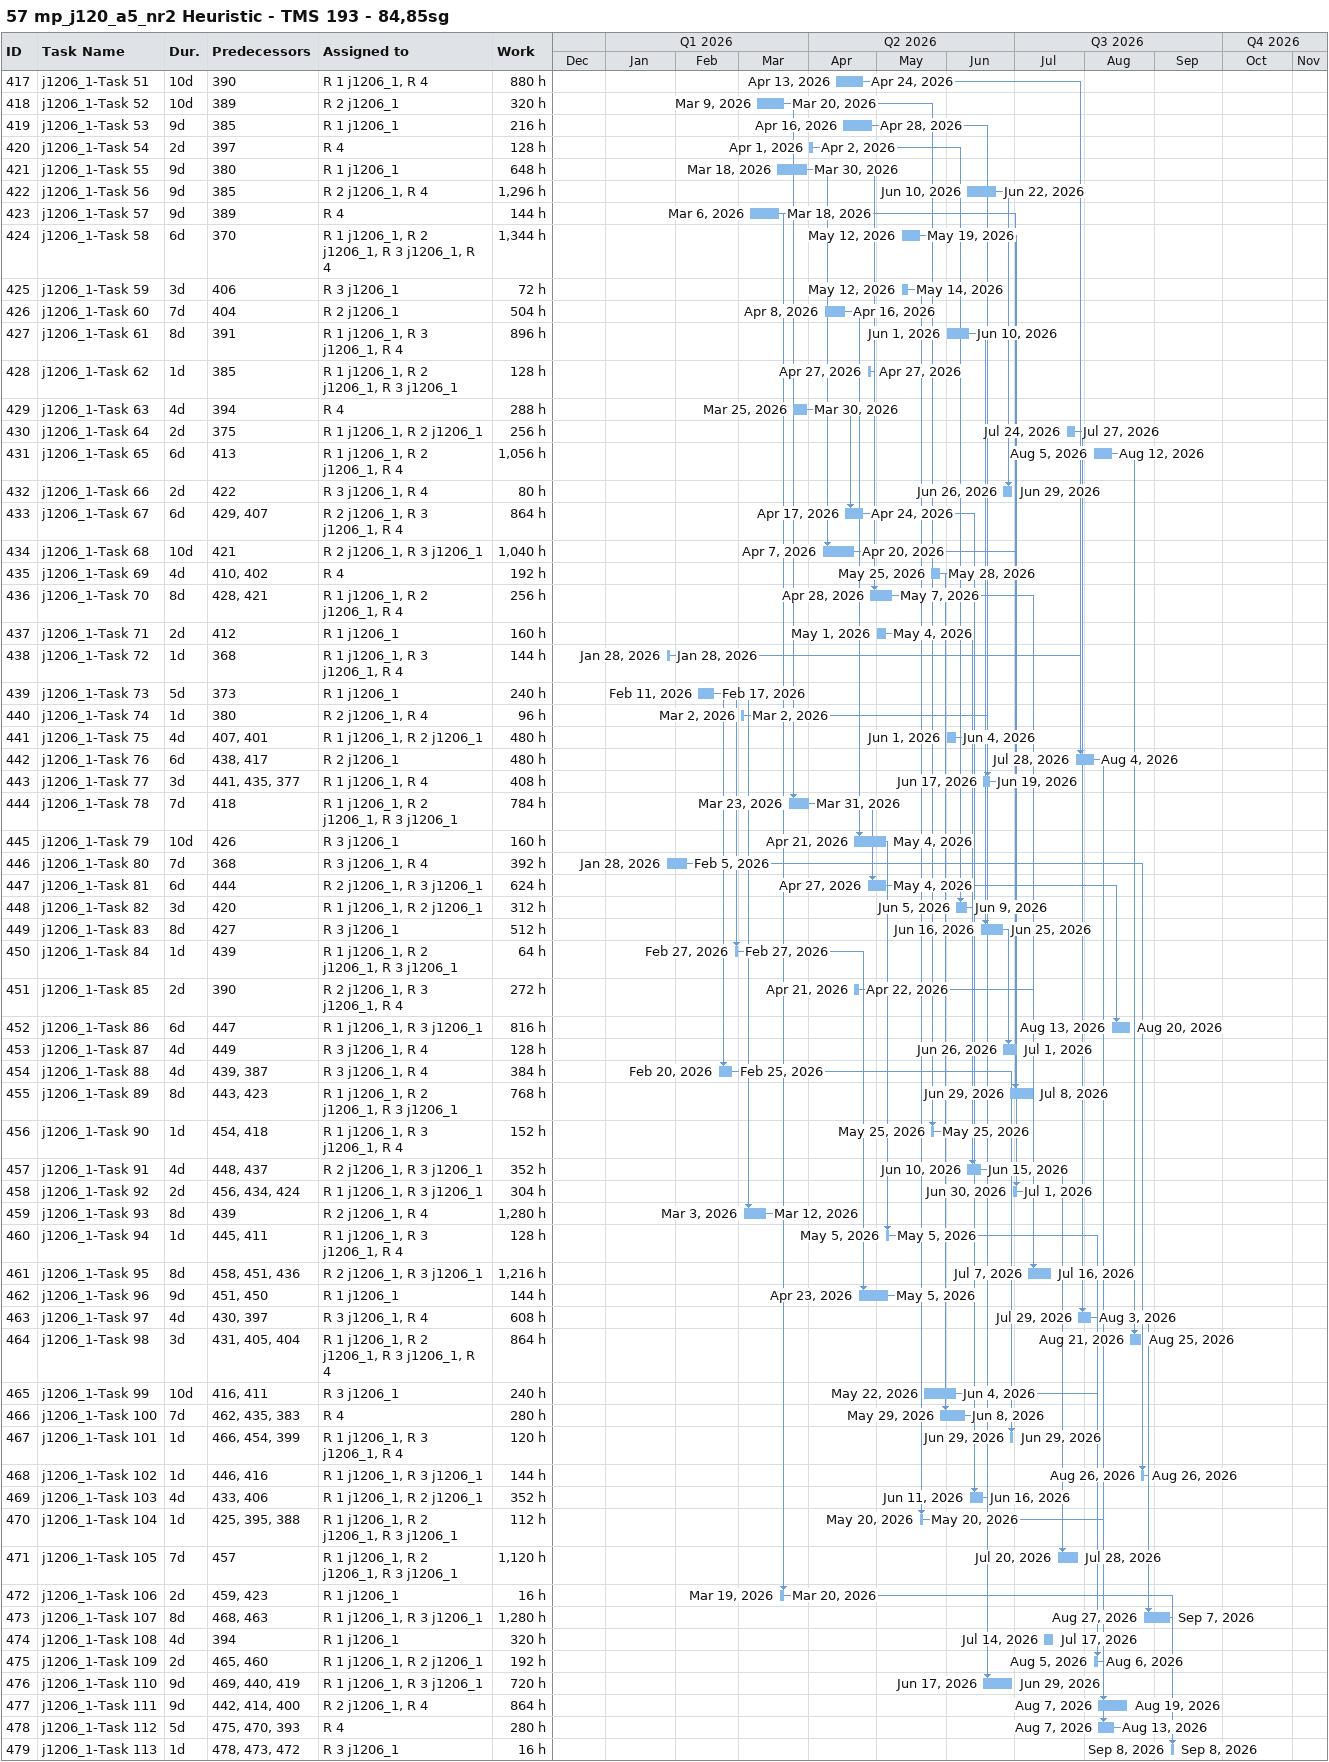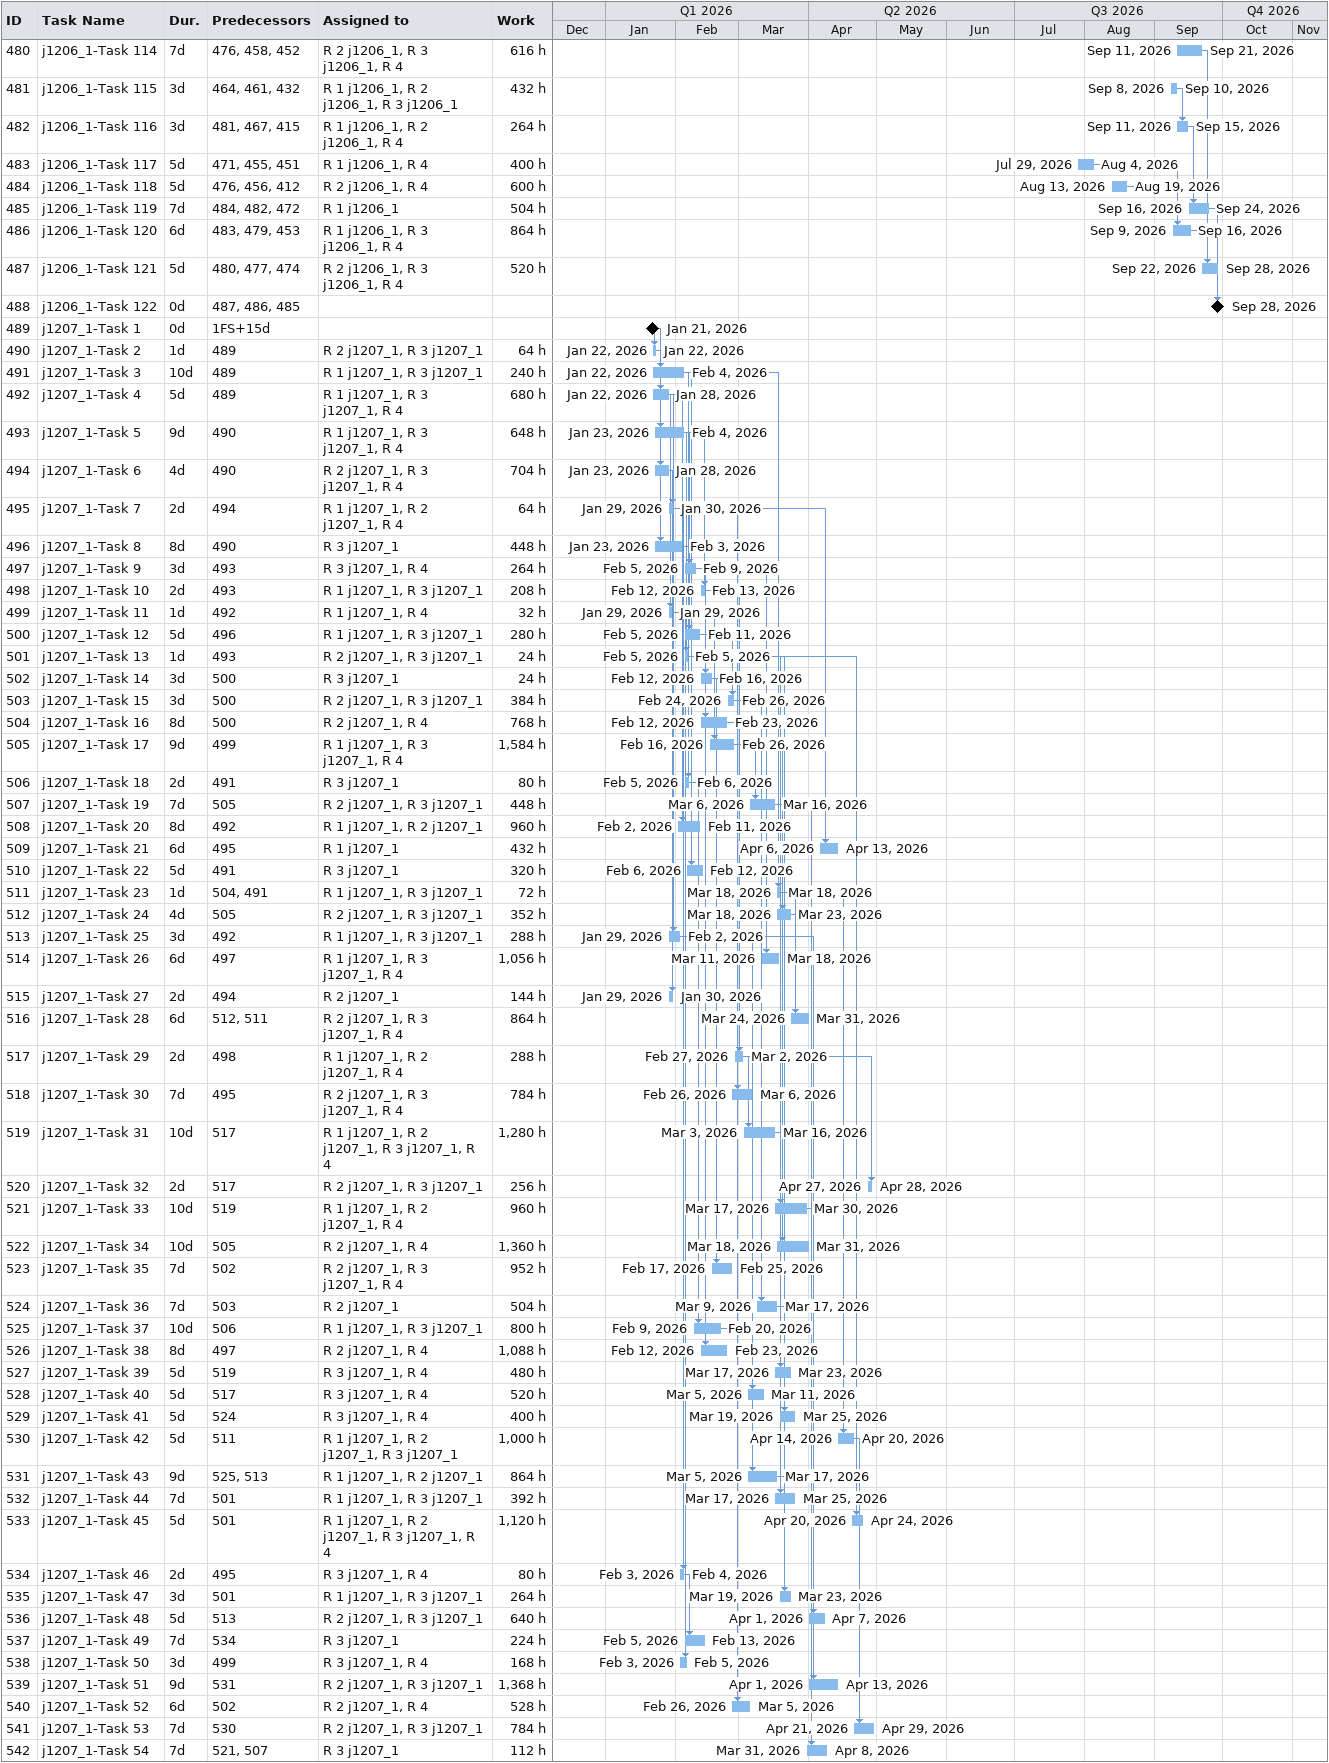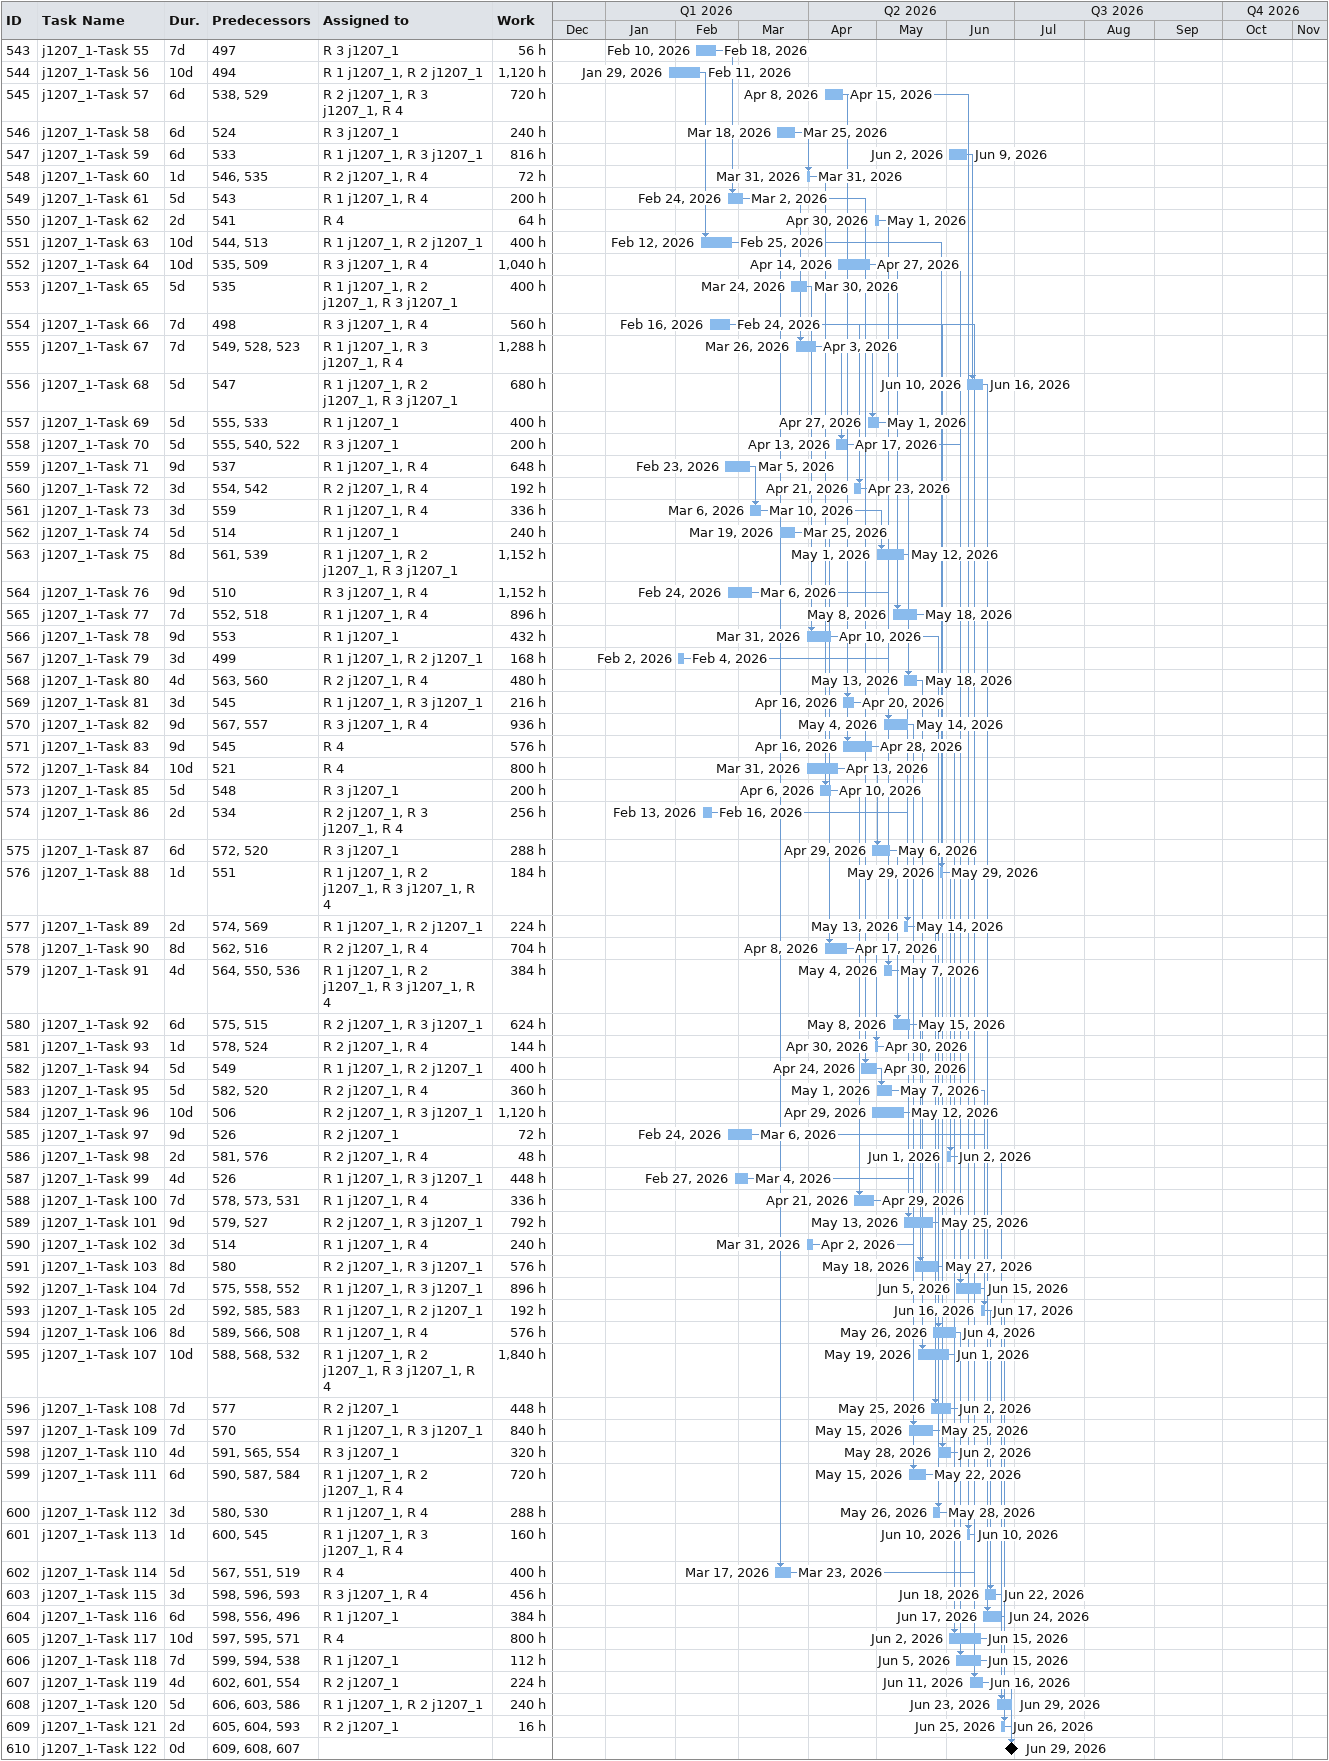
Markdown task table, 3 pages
57 mp_j120_a5_nr2 Heuristic - TMS 193 - 84,85sg

| ID | Task | Duration | Start | Finish | Predecessors | Resources | Work (h) |
|---|---|---|---|---|---|---|---|
| 417 | j1206_1-Task 51 | 10d | 2026-04-13 | 2026-04-24 | 390 | R 1 j1206_1, R 4 | 880 |
| 418 | j1206_1-Task 52 | 10d | 2026-03-09 | 2026-03-20 | 389 | R 2 j1206_1 | 320 |
| 419 | j1206_1-Task 53 | 9d | 2026-04-16 | 2026-04-28 | 385 | R 1 j1206_1 | 216 |
| 420 | j1206_1-Task 54 | 2d | 2026-04-01 | 2026-04-02 | 397 | R 4 | 128 |
| 421 | j1206_1-Task 55 | 9d | 2026-03-18 | 2026-03-30 | 380 | R 1 j1206_1 | 648 |
| 422 | j1206_1-Task 56 | 9d | 2026-06-10 | 2026-06-22 | 385 | R 2 j1206_1, R 4 | 1296 |
| 423 | j1206_1-Task 57 | 9d | 2026-03-06 | 2026-03-18 | 389 | R 4 | 144 |
| 424 | j1206_1-Task 58 | 6d | 2026-05-12 | 2026-05-19 | 370 | R 1 j1206_1, R 2 j1206_1, R 3 j1206_1, R 4 | 1344 |
| 425 | j1206_1-Task 59 | 3d | 2026-05-12 | 2026-05-14 | 406 | R 3 j1206_1 | 72 |
| 426 | j1206_1-Task 60 | 7d | 2026-04-08 | 2026-04-16 | 404 | R 2 j1206_1 | 504 |
| 427 | j1206_1-Task 61 | 8d | 2026-06-01 | 2026-06-10 | 391 | R 1 j1206_1, R 3 j1206_1, R 4 | 896 |
| 428 | j1206_1-Task 62 | 1d | 2026-04-27 | 2026-04-27 | 385 | R 1 j1206_1, R 2 j1206_1, R 3 j1206_1 | 128 |
| 429 | j1206_1-Task 63 | 4d | 2026-03-25 | 2026-03-30 | 394 | R 4 | 288 |
| 430 | j1206_1-Task 64 | 2d | 2026-07-24 | 2026-07-27 | 375 | R 1 j1206_1, R 2 j1206_1 | 256 |
| 431 | j1206_1-Task 65 | 6d | 2026-08-05 | 2026-08-12 | 413 | R 1 j1206_1, R 2 j1206_1, R 4 | 1056 |
| 432 | j1206_1-Task 66 | 2d | 2026-06-26 | 2026-06-29 | 422 | R 3 j1206_1, R 4 | 80 |
| 433 | j1206_1-Task 67 | 6d | 2026-04-17 | 2026-04-24 | 429, 407 | R 2 j1206_1, R 3 j1206_1, R 4 | 864 |
| 434 | j1206_1-Task 68 | 10d | 2026-04-07 | 2026-04-20 | 421 | R 2 j1206_1, R 3 j1206_1 | 1040 |
| 435 | j1206_1-Task 69 | 4d | 2026-05-25 | 2026-05-28 | 410, 402 | R 4 | 192 |
| 436 | j1206_1-Task 70 | 8d | 2026-04-28 | 2026-05-07 | 428, 421 | R 1 j1206_1, R 2 j1206_1, R 4 | 256 |
| 437 | j1206_1-Task 71 | 2d | 2026-05-01 | 2026-05-04 | 412 | R 1 j1206_1 | 160 |
| 438 | j1206_1-Task 72 | 1d | 2026-01-28 | 2026-01-28 | 368 | R 1 j1206_1, R 3 j1206_1, R 4 | 144 |
| 439 | j1206_1-Task 73 | 5d | 2026-02-11 | 2026-02-17 | 373 | R 1 j1206_1 | 240 |
| 440 | j1206_1-Task 74 | 1d | 2026-03-02 | 2026-03-02 | 380 | R 2 j1206_1, R 4 | 96 |
| 441 | j1206_1-Task 75 | 4d | 2026-06-01 | 2026-06-04 | 407, 401 | R 1 j1206_1, R 2 j1206_1 | 480 |
| 442 | j1206_1-Task 76 | 6d | 2026-07-28 | 2026-08-04 | 438, 417 | R 2 j1206_1 | 480 |
| 443 | j1206_1-Task 77 | 3d | 2026-06-17 | 2026-06-19 | 441, 435, 377 | R 1 j1206_1, R 4 | 408 |
| 444 | j1206_1-Task 78 | 7d | 2026-03-23 | 2026-03-31 | 418 | R 1 j1206_1, R 2 j1206_1, R 3 j1206_1 | 784 |
| 445 | j1206_1-Task 79 | 10d | 2026-04-21 | 2026-05-04 | 426 | R 3 j1206_1 | 160 |
| 446 | j1206_1-Task 80 | 7d | 2026-01-28 | 2026-02-05 | 368 | R 3 j1206_1, R 4 | 392 |
| 447 | j1206_1-Task 81 | 6d | 2026-04-27 | 2026-05-04 | 444 | R 2 j1206_1, R 3 j1206_1 | 624 |
| 448 | j1206_1-Task 82 | 3d | 2026-06-05 | 2026-06-09 | 420 | R 1 j1206_1, R 2 j1206_1 | 312 |
| 449 | j1206_1-Task 83 | 8d | 2026-06-16 | 2026-06-25 | 427 | R 3 j1206_1 | 512 |
| 450 | j1206_1-Task 84 | 1d | 2026-02-27 | 2026-02-27 | 439 | R 1 j1206_1, R 2 j1206_1, R 3 j1206_1 | 64 |
| 451 | j1206_1-Task 85 | 2d | 2026-04-21 | 2026-04-22 | 390 | R 2 j1206_1, R 3 j1206_1, R 4 | 272 |
| 452 | j1206_1-Task 86 | 6d | 2026-08-13 | 2026-08-20 | 447 | R 1 j1206_1, R 3 j1206_1 | 816 |
| 453 | j1206_1-Task 87 | 4d | 2026-06-26 | 2026-07-01 | 449 | R 3 j1206_1, R 4 | 128 |
| 454 | j1206_1-Task 88 | 4d | 2026-02-20 | 2026-02-25 | 439, 387 | R 3 j1206_1, R 4 | 384 |
| 455 | j1206_1-Task 89 | 8d | 2026-06-29 | 2026-07-08 | 443, 423 | R 1 j1206_1, R 2 j1206_1, R 3 j1206_1 | 768 |
| 456 | j1206_1-Task 90 | 1d | 2026-05-25 | 2026-05-25 | 454, 418 | R 1 j1206_1, R 3 j1206_1, R 4 | 152 |
| 457 | j1206_1-Task 91 | 4d | 2026-06-10 | 2026-06-15 | 448, 437 | R 2 j1206_1, R 3 j1206_1 | 352 |
| 458 | j1206_1-Task 92 | 2d | 2026-06-30 | 2026-07-01 | 456, 434, 424 | R 1 j1206_1, R 3 j1206_1 | 304 |
| 459 | j1206_1-Task 93 | 8d | 2026-03-03 | 2026-03-12 | 439 | R 2 j1206_1, R 4 | 1280 |
| 460 | j1206_1-Task 94 | 1d | 2026-05-05 | 2026-05-05 | 445, 411 | R 1 j1206_1, R 3 j1206_1, R 4 | 128 |
| 461 | j1206_1-Task 95 | 8d | 2026-07-07 | 2026-07-16 | 458, 451, 436 | R 2 j1206_1, R 3 j1206_1 | 1216 |
| 462 | j1206_1-Task 96 | 9d | 2026-04-23 | 2026-05-05 | 451, 450 | R 1 j1206_1 | 144 |
| 463 | j1206_1-Task 97 | 4d | 2026-07-29 | 2026-08-03 | 430, 397 | R 3 j1206_1, R 4 | 608 |
| 464 | j1206_1-Task 98 | 3d | 2026-08-21 | 2026-08-25 | 431, 405, 404 | R 1 j1206_1, R 2 j1206_1, R 3 j1206_1, R 4 | 864 |
| 465 | j1206_1-Task 99 | 10d | 2026-05-22 | 2026-06-04 | 416, 411 | R 3 j1206_1 | 240 |
| 466 | j1206_1-Task 100 | 7d | 2026-05-29 | 2026-06-08 | 462, 435, 383 | R 4 | 280 |
| 467 | j1206_1-Task 101 | 1d | 2026-06-29 | 2026-06-29 | 466, 454, 399 | R 1 j1206_1, R 3 j1206_1, R 4 | 120 |
| 468 | j1206_1-Task 102 | 1d | 2026-08-26 | 2026-08-26 | 446, 416 | R 1 j1206_1, R 3 j1206_1 | 144 |
| 469 | j1206_1-Task 103 | 4d | 2026-06-11 | 2026-06-16 | 433, 406 | R 1 j1206_1, R 2 j1206_1 | 352 |
| 470 | j1206_1-Task 104 | 1d | 2026-05-20 | 2026-05-20 | 425, 395, 388 | R 1 j1206_1, R 2 j1206_1, R 3 j1206_1 | 112 |
| 471 | j1206_1-Task 105 | 7d | 2026-07-20 | 2026-07-28 | 457 | R 1 j1206_1, R 2 j1206_1, R 3 j1206_1 | 1120 |
| 472 | j1206_1-Task 106 | 2d | 2026-03-19 | 2026-03-20 | 459, 423 | R 1 j1206_1 | 16 |
| 473 | j1206_1-Task 107 | 8d | 2026-08-27 | 2026-09-07 | 468, 463 | R 1 j1206_1, R 3 j1206_1 | 1280 |
| 474 | j1206_1-Task 108 | 4d | 2026-07-14 | 2026-07-17 | 394 | R 1 j1206_1 | 320 |
| 475 | j1206_1-Task 109 | 2d | 2026-08-05 | 2026-08-06 | 465, 460 | R 1 j1206_1, R 2 j1206_1 | 192 |
| 476 | j1206_1-Task 110 | 9d | 2026-06-17 | 2026-06-29 | 469, 440, 419 | R 1 j1206_1, R 3 j1206_1 | 720 |
| 477 | j1206_1-Task 111 | 9d | 2026-08-07 | 2026-08-19 | 442, 414, 400 | R 2 j1206_1, R 4 | 864 |
| 478 | j1206_1-Task 112 | 5d | 2026-08-07 | 2026-08-13 | 475, 470, 393 | R 4 | 280 |
| 479 | j1206_1-Task 113 | 1d | 2026-09-08 | 2026-09-08 | 478, 473, 472 | R 3 j1206_1 | 16 |
| 480 | j1206_1-Task 114 | 7d | 2026-09-11 | 2026-09-21 | 476, 458, 452 | R 2 j1206_1, R 3 j1206_1, R 4 | 616 |
| 481 | j1206_1-Task 115 | 3d | 2026-09-08 | 2026-09-10 | 464, 461, 432 | R 1 j1206_1, R 2 j1206_1, R 3 j1206_1 | 432 |
| 482 | j1206_1-Task 116 | 3d | 2026-09-11 | 2026-09-15 | 481, 467, 415 | R 1 j1206_1, R 2 j1206_1, R 4 | 264 |
| 483 | j1206_1-Task 117 | 5d | 2026-07-29 | 2026-08-04 | 471, 455, 451 | R 1 j1206_1, R 4 | 400 |
| 484 | j1206_1-Task 118 | 5d | 2026-08-13 | 2026-08-19 | 476, 456, 412 | R 2 j1206_1, R 4 | 600 |
| 485 | j1206_1-Task 119 | 7d | 2026-09-16 | 2026-09-24 | 484, 482, 472 | R 1 j1206_1 | 504 |
| 486 | j1206_1-Task 120 | 6d | 2026-09-09 | 2026-09-16 | 483, 479, 453 | R 1 j1206_1, R 3 j1206_1, R 4 | 864 |
| 487 | j1206_1-Task 121 | 5d | 2026-09-22 | 2026-09-28 | 480, 477, 474 | R 2 j1206_1, R 3 j1206_1, R 4 | 520 |
| 488 | j1206_1-Task 122 | 0d | 2026-09-28 | 2026-09-28 | 487, 486, 485 |  |  |
| 489 | j1207_1-Task 1 | 0d | 2026-01-21 | 2026-01-21 | 1FS+15d |  |  |
| 490 | j1207_1-Task 2 | 1d | 2026-01-22 | 2026-01-22 | 489 | R 2 j1207_1, R 3 j1207_1 | 64 |
| 491 | j1207_1-Task 3 | 10d | 2026-01-22 | 2026-02-04 | 489 | R 1 j1207_1, R 3 j1207_1 | 240 |
| 492 | j1207_1-Task 4 | 5d | 2026-01-22 | 2026-01-28 | 489 | R 1 j1207_1, R 3 j1207_1, R 4 | 680 |
| 493 | j1207_1-Task 5 | 9d | 2026-01-23 | 2026-02-04 | 490 | R 1 j1207_1, R 3 j1207_1, R 4 | 648 |
| 494 | j1207_1-Task 6 | 4d | 2026-01-23 | 2026-01-28 | 490 | R 2 j1207_1, R 3 j1207_1, R 4 | 704 |
| 495 | j1207_1-Task 7 | 2d | 2026-01-29 | 2026-01-30 | 494 | R 1 j1207_1, R 2 j1207_1, R 4 | 64 |
| 496 | j1207_1-Task 8 | 8d | 2026-01-23 | 2026-02-03 | 490 | R 3 j1207_1 | 448 |
| 497 | j1207_1-Task 9 | 3d | 2026-02-05 | 2026-02-09 | 493 | R 3 j1207_1, R 4 | 264 |
| 498 | j1207_1-Task 10 | 2d | 2026-02-12 | 2026-02-13 | 493 | R 1 j1207_1, R 3 j1207_1 | 208 |
| 499 | j1207_1-Task 11 | 1d | 2026-01-29 | 2026-01-29 | 492 | R 1 j1207_1, R 4 | 32 |
| 500 | j1207_1-Task 12 | 5d | 2026-02-05 | 2026-02-11 | 496 | R 1 j1207_1, R 3 j1207_1 | 280 |
| 501 | j1207_1-Task 13 | 1d | 2026-02-05 | 2026-02-05 | 493 | R 2 j1207_1, R 3 j1207_1 | 24 |
| 502 | j1207_1-Task 14 | 3d | 2026-02-12 | 2026-02-16 | 500 | R 3 j1207_1 | 24 |
| 503 | j1207_1-Task 15 | 3d | 2026-02-24 | 2026-02-26 | 500 | R 2 j1207_1, R 3 j1207_1 | 384 |
| 504 | j1207_1-Task 16 | 8d | 2026-02-12 | 2026-02-23 | 500 | R 2 j1207_1, R 4 | 768 |
| 505 | j1207_1-Task 17 | 9d | 2026-02-16 | 2026-02-26 | 499 | R 1 j1207_1, R 3 j1207_1, R 4 | 1584 |
| 506 | j1207_1-Task 18 | 2d | 2026-02-05 | 2026-02-06 | 491 | R 3 j1207_1 | 80 |
| 507 | j1207_1-Task 19 | 7d | 2026-03-06 | 2026-03-16 | 505 | R 2 j1207_1, R 3 j1207_1 | 448 |
| 508 | j1207_1-Task 20 | 8d | 2026-02-02 | 2026-02-11 | 492 | R 1 j1207_1, R 2 j1207_1 | 960 |
| 509 | j1207_1-Task 21 | 6d | 2026-04-06 | 2026-04-13 | 495 | R 1 j1207_1 | 432 |
| 510 | j1207_1-Task 22 | 5d | 2026-02-06 | 2026-02-12 | 491 | R 3 j1207_1 | 320 |
| 511 | j1207_1-Task 23 | 1d | 2026-03-18 | 2026-03-18 | 504, 491 | R 1 j1207_1, R 3 j1207_1 | 72 |
| 512 | j1207_1-Task 24 | 4d | 2026-03-18 | 2026-03-23 | 505 | R 2 j1207_1, R 3 j1207_1 | 352 |
| 513 | j1207_1-Task 25 | 3d | 2026-01-29 | 2026-02-02 | 492 | R 1 j1207_1, R 3 j1207_1 | 288 |
| 514 | j1207_1-Task 26 | 6d | 2026-03-11 | 2026-03-18 | 497 | R 1 j1207_1, R 3 j1207_1, R 4 | 1056 |
| 515 | j1207_1-Task 27 | 2d | 2026-01-29 | 2026-01-30 | 494 | R 2 j1207_1 | 144 |
| 516 | j1207_1-Task 28 | 6d | 2026-03-24 | 2026-03-31 | 512, 511 | R 2 j1207_1, R 3 j1207_1, R 4 | 864 |
| 517 | j1207_1-Task 29 | 2d | 2026-02-27 | 2026-03-02 | 498 | R 1 j1207_1, R 2 j1207_1, R 4 | 288 |
| 518 | j1207_1-Task 30 | 7d | 2026-02-26 | 2026-03-06 | 495 | R 2 j1207_1, R 3 j1207_1, R 4 | 784 |
| 519 | j1207_1-Task 31 | 10d | 2026-03-03 | 2026-03-16 | 517 | R 1 j1207_1, R 2 j1207_1, R 3 j1207_1, R 4 | 1280 |
| 520 | j1207_1-Task 32 | 2d | 2026-04-27 | 2026-04-28 | 517 | R 2 j1207_1, R 3 j1207_1 | 256 |
| 521 | j1207_1-Task 33 | 10d | 2026-03-17 | 2026-03-30 | 519 | R 1 j1207_1, R 2 j1207_1, R 4 | 960 |
| 522 | j1207_1-Task 34 | 10d | 2026-03-18 | 2026-03-31 | 505 | R 2 j1207_1, R 4 | 1360 |
| 523 | j1207_1-Task 35 | 7d | 2026-02-17 | 2026-02-25 | 502 | R 2 j1207_1, R 3 j1207_1, R 4 | 952 |
| 524 | j1207_1-Task 36 | 7d | 2026-03-09 | 2026-03-17 | 503 | R 2 j1207_1 | 504 |
| 525 | j1207_1-Task 37 | 10d | 2026-02-09 | 2026-02-20 | 506 | R 1 j1207_1, R 3 j1207_1 | 800 |
| 526 | j1207_1-Task 38 | 8d | 2026-02-12 | 2026-02-23 | 497 | R 2 j1207_1, R 4 | 1088 |
| 527 | j1207_1-Task 39 | 5d | 2026-03-17 | 2026-03-23 | 519 | R 3 j1207_1, R 4 | 480 |
| 528 | j1207_1-Task 40 | 5d | 2026-03-05 | 2026-03-11 | 517 | R 3 j1207_1, R 4 | 520 |
| 529 | j1207_1-Task 41 | 5d | 2026-03-19 | 2026-03-25 | 524 | R 3 j1207_1, R 4 | 400 |
| 530 | j1207_1-Task 42 | 5d | 2026-04-14 | 2026-04-20 | 511 | R 1 j1207_1, R 2 j1207_1, R 3 j1207_1 | 1000 |
| 531 | j1207_1-Task 43 | 9d | 2026-03-05 | 2026-03-17 | 525, 513 | R 1 j1207_1, R 2 j1207_1 | 864 |
| 532 | j1207_1-Task 44 | 7d | 2026-03-17 | 2026-03-25 | 501 | R 1 j1207_1, R 3 j1207_1 | 392 |
| 533 | j1207_1-Task 45 | 5d | 2026-04-20 | 2026-04-24 | 501 | R 1 j1207_1, R 2 j1207_1, R 3 j1207_1, R 4 | 1120 |
| 534 | j1207_1-Task 46 | 2d | 2026-02-03 | 2026-02-04 | 495 | R 3 j1207_1, R 4 | 80 |
| 535 | j1207_1-Task 47 | 3d | 2026-03-19 | 2026-03-23 | 501 | R 1 j1207_1, R 3 j1207_1 | 264 |
| 536 | j1207_1-Task 48 | 5d | 2026-04-01 | 2026-04-07 | 513 | R 2 j1207_1, R 3 j1207_1 | 640 |
| 537 | j1207_1-Task 49 | 7d | 2026-02-05 | 2026-02-13 | 534 | R 3 j1207_1 | 224 |
| 538 | j1207_1-Task 50 | 3d | 2026-02-03 | 2026-02-05 | 499 | R 3 j1207_1, R 4 | 168 |
| 539 | j1207_1-Task 51 | 9d | 2026-04-01 | 2026-04-13 | 531 | R 2 j1207_1, R 3 j1207_1 | 1368 |
| 540 | j1207_1-Task 52 | 6d | 2026-02-26 | 2026-03-05 | 502 | R 2 j1207_1, R 4 | 528 |
| 541 | j1207_1-Task 53 | 7d | 2026-04-21 | 2026-04-29 | 530 | R 2 j1207_1, R 3 j1207_1 | 784 |
| 542 | j1207_1-Task 54 | 7d | 2026-03-31 | 2026-04-08 | 521, 507 | R 3 j1207_1 | 112 |
| 543 | j1207_1-Task 55 | 7d | 2026-02-10 | 2026-02-18 | 497 | R 3 j1207_1 | 56 |
| 544 | j1207_1-Task 56 | 10d | 2026-01-29 | 2026-02-11 | 494 | R 1 j1207_1, R 2 j1207_1 | 1120 |
| 545 | j1207_1-Task 57 | 6d | 2026-04-08 | 2026-04-15 | 538, 529 | R 2 j1207_1, R 3 j1207_1, R 4 | 720 |
| 546 | j1207_1-Task 58 | 6d | 2026-03-18 | 2026-03-25 | 524 | R 3 j1207_1 | 240 |
| 547 | j1207_1-Task 59 | 6d | 2026-06-02 | 2026-06-09 | 533 | R 1 j1207_1, R 3 j1207_1 | 816 |
| 548 | j1207_1-Task 60 | 1d | 2026-03-31 | 2026-03-31 | 546, 535 | R 2 j1207_1, R 4 | 72 |
| 549 | j1207_1-Task 61 | 5d | 2026-02-24 | 2026-03-02 | 543 | R 1 j1207_1, R 4 | 200 |
| 550 | j1207_1-Task 62 | 2d | 2026-04-30 | 2026-05-01 | 541 | R 4 | 64 |
| 551 | j1207_1-Task 63 | 10d | 2026-02-12 | 2026-02-25 | 544, 513 | R 1 j1207_1, R 2 j1207_1 | 400 |
| 552 | j1207_1-Task 64 | 10d | 2026-04-14 | 2026-04-27 | 535, 509 | R 3 j1207_1, R 4 | 1040 |
| 553 | j1207_1-Task 65 | 5d | 2026-03-24 | 2026-03-30 | 535 | R 1 j1207_1, R 2 j1207_1, R 3 j1207_1 | 400 |
| 554 | j1207_1-Task 66 | 7d | 2026-02-16 | 2026-02-24 | 498 | R 3 j1207_1, R 4 | 560 |
| 555 | j1207_1-Task 67 | 7d | 2026-03-26 | 2026-04-03 | 549, 528, 523 | R 1 j1207_1, R 3 j1207_1, R 4 | 1288 |
| 556 | j1207_1-Task 68 | 5d | 2026-06-10 | 2026-06-16 | 547 | R 1 j1207_1, R 2 j1207_1, R 3 j1207_1 | 680 |
| 557 | j1207_1-Task 69 | 5d | 2026-04-27 | 2026-05-01 | 555, 533 | R 1 j1207_1 | 400 |
| 558 | j1207_1-Task 70 | 5d | 2026-04-13 | 2026-04-17 | 555, 540, 522 | R 3 j1207_1 | 200 |
| 559 | j1207_1-Task 71 | 9d | 2026-02-23 | 2026-03-05 | 537 | R 1 j1207_1, R 4 | 648 |
| 560 | j1207_1-Task 72 | 3d | 2026-04-21 | 2026-04-23 | 554, 542 | R 2 j1207_1, R 4 | 192 |
| 561 | j1207_1-Task 73 | 3d | 2026-03-06 | 2026-03-10 | 559 | R 1 j1207_1, R 4 | 336 |
| 562 | j1207_1-Task 74 | 5d | 2026-03-19 | 2026-03-25 | 514 | R 1 j1207_1 | 240 |
| 563 | j1207_1-Task 75 | 8d | 2026-05-01 | 2026-05-12 | 561, 539 | R 1 j1207_1, R 2 j1207_1, R 3 j1207_1 | 1152 |
| 564 | j1207_1-Task 76 | 9d | 2026-02-24 | 2026-03-06 | 510 | R 3 j1207_1, R 4 | 1152 |
| 565 | j1207_1-Task 77 | 7d | 2026-05-08 | 2026-05-18 | 552, 518 | R 1 j1207_1, R 4 | 896 |
| 566 | j1207_1-Task 78 | 9d | 2026-03-31 | 2026-04-10 | 553 | R 1 j1207_1 | 432 |
| 567 | j1207_1-Task 79 | 3d | 2026-02-02 | 2026-02-04 | 499 | R 1 j1207_1, R 2 j1207_1 | 168 |
| 568 | j1207_1-Task 80 | 4d | 2026-05-13 | 2026-05-18 | 563, 560 | R 2 j1207_1, R 4 | 480 |
| 569 | j1207_1-Task 81 | 3d | 2026-04-16 | 2026-04-20 | 545 | R 1 j1207_1, R 3 j1207_1 | 216 |
| 570 | j1207_1-Task 82 | 9d | 2026-05-04 | 2026-05-14 | 567, 557 | R 3 j1207_1, R 4 | 936 |
| 571 | j1207_1-Task 83 | 9d | 2026-04-16 | 2026-04-28 | 545 | R 4 | 576 |
| 572 | j1207_1-Task 84 | 10d | 2026-03-31 | 2026-04-13 | 521 | R 4 | 800 |
| 573 | j1207_1-Task 85 | 5d | 2026-04-06 | 2026-04-10 | 548 | R 3 j1207_1 | 200 |
| 574 | j1207_1-Task 86 | 2d | 2026-02-13 | 2026-02-16 | 534 | R 2 j1207_1, R 3 j1207_1, R 4 | 256 |
| 575 | j1207_1-Task 87 | 6d | 2026-04-29 | 2026-05-06 | 572, 520 | R 3 j1207_1 | 288 |
| 576 | j1207_1-Task 88 | 1d | 2026-05-29 | 2026-05-29 | 551 | R 1 j1207_1, R 2 j1207_1, R 3 j1207_1, R 4 | 184 |
| 577 | j1207_1-Task 89 | 2d | 2026-05-13 | 2026-05-14 | 574, 569 | R 1 j1207_1, R 2 j1207_1 | 224 |
| 578 | j1207_1-Task 90 | 8d | 2026-04-08 | 2026-04-17 | 562, 516 | R 2 j1207_1, R 4 | 704 |
| 579 | j1207_1-Task 91 | 4d | 2026-05-04 | 2026-05-07 | 564, 550, 536 | R 1 j1207_1, R 2 j1207_1, R 3 j1207_1, R 4 | 384 |
| 580 | j1207_1-Task 92 | 6d | 2026-05-08 | 2026-05-15 | 575, 515 | R 2 j1207_1, R 3 j1207_1 | 624 |
| 581 | j1207_1-Task 93 | 1d | 2026-04-30 | 2026-04-30 | 578, 524 | R 2 j1207_1, R 4 | 144 |
| 582 | j1207_1-Task 94 | 5d | 2026-04-24 | 2026-04-30 | 549 | R 1 j1207_1, R 2 j1207_1 | 400 |
| 583 | j1207_1-Task 95 | 5d | 2026-05-01 | 2026-05-07 | 582, 520 | R 2 j1207_1, R 4 | 360 |
| 584 | j1207_1-Task 96 | 10d | 2026-04-29 | 2026-05-12 | 506 | R 2 j1207_1, R 3 j1207_1 | 1120 |
| 585 | j1207_1-Task 97 | 9d | 2026-02-24 | 2026-03-06 | 526 | R 2 j1207_1 | 72 |
| 586 | j1207_1-Task 98 | 2d | 2026-06-01 | 2026-06-02 | 581, 576 | R 2 j1207_1, R 4 | 48 |
| 587 | j1207_1-Task 99 | 4d | 2026-02-27 | 2026-03-04 | 526 | R 1 j1207_1, R 3 j1207_1 | 448 |
| 588 | j1207_1-Task 100 | 7d | 2026-04-21 | 2026-04-29 | 578, 573, 531 | R 1 j1207_1, R 4 | 336 |
| 589 | j1207_1-Task 101 | 9d | 2026-05-13 | 2026-05-25 | 579, 527 | R 2 j1207_1, R 3 j1207_1 | 792 |
| 590 | j1207_1-Task 102 | 3d | 2026-03-31 | 2026-04-02 | 514 | R 1 j1207_1, R 4 | 240 |
| 591 | j1207_1-Task 103 | 8d | 2026-05-18 | 2026-05-27 | 580 | R 2 j1207_1, R 3 j1207_1 | 576 |
| 592 | j1207_1-Task 104 | 7d | 2026-06-05 | 2026-06-15 | 575, 558, 552 | R 1 j1207_1, R 3 j1207_1 | 896 |
| 593 | j1207_1-Task 105 | 2d | 2026-06-16 | 2026-06-17 | 592, 585, 583 | R 1 j1207_1, R 2 j1207_1 | 192 |
| 594 | j1207_1-Task 106 | 8d | 2026-05-26 | 2026-06-04 | 589, 566, 508 | R 1 j1207_1, R 4 | 576 |
| 595 | j1207_1-Task 107 | 10d | 2026-05-19 | 2026-06-01 | 588, 568, 532 | R 1 j1207_1, R 2 j1207_1, R 3 j1207_1, R 4 | 1840 |
| 596 | j1207_1-Task 108 | 7d | 2026-05-25 | 2026-06-02 | 577 | R 2 j1207_1 | 448 |
| 597 | j1207_1-Task 109 | 7d | 2026-05-15 | 2026-05-25 | 570 | R 1 j1207_1, R 3 j1207_1 | 840 |
| 598 | j1207_1-Task 110 | 4d | 2026-05-28 | 2026-06-02 | 591, 565, 554 | R 3 j1207_1 | 320 |
| 599 | j1207_1-Task 111 | 6d | 2026-05-15 | 2026-05-22 | 590, 587, 584 | R 1 j1207_1, R 2 j1207_1, R 4 | 720 |
| 600 | j1207_1-Task 112 | 3d | 2026-05-26 | 2026-05-28 | 580, 530 | R 1 j1207_1, R 4 | 288 |
| 601 | j1207_1-Task 113 | 1d | 2026-06-10 | 2026-06-10 | 600, 545 | R 1 j1207_1, R 3 j1207_1, R 4 | 160 |
| 602 | j1207_1-Task 114 | 5d | 2026-03-17 | 2026-03-23 | 567, 551, 519 | R 4 | 400 |
| 603 | j1207_1-Task 115 | 3d | 2026-06-18 | 2026-06-22 | 598, 596, 593 | R 3 j1207_1, R 4 | 456 |
| 604 | j1207_1-Task 116 | 6d | 2026-06-17 | 2026-06-24 | 598, 556, 496 | R 1 j1207_1 | 384 |
| 605 | j1207_1-Task 117 | 10d | 2026-06-02 | 2026-06-15 | 597, 595, 571 | R 4 | 800 |
| 606 | j1207_1-Task 118 | 7d | 2026-06-05 | 2026-06-15 | 599, 594, 538 | R 1 j1207_1 | 112 |
| 607 | j1207_1-Task 119 | 4d | 2026-06-11 | 2026-06-16 | 602, 601, 554 | R 2 j1207_1 | 224 |
| 608 | j1207_1-Task 120 | 5d | 2026-06-23 | 2026-06-29 | 606, 603, 586 | R 1 j1207_1, R 2 j1207_1 | 240 |
| 609 | j1207_1-Task 121 | 2d | 2026-06-25 | 2026-06-26 | 605, 604, 593 | R 2 j1207_1 | 16 |
| 610 | j1207_1-Task 122 | 0d | 2026-06-29 | 2026-06-29 | 609, 608, 607 |  |  |
